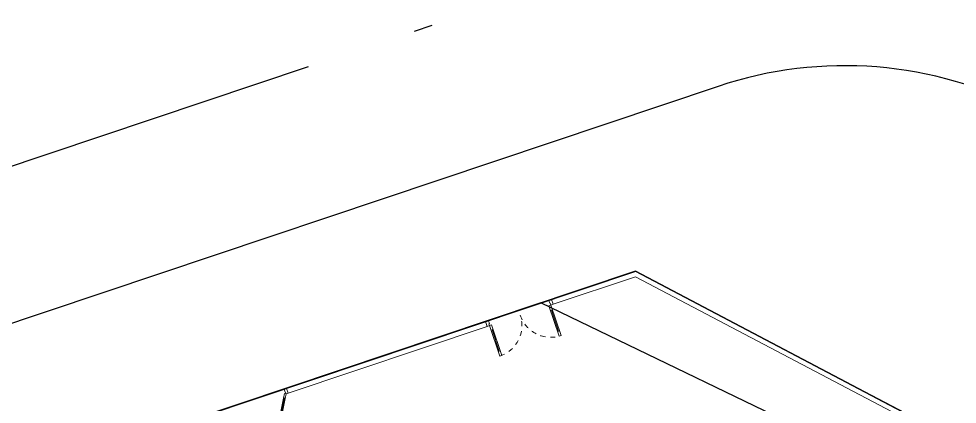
# Model space of a CAD drawing. Header units: metres. Extents: x 568006 to 1139366, y 2064802 to 4131555.
# Drawn here: x 568459.94 to 568478.82, y 2066125.45 to 2066133.21 of the extents above; entities that cross this region are included whole.
import ezdxf
from ezdxf.enums import TextEntityAlignment as Align
from ezdxf.xclip import XClip

# ---------------------------------------------------------------- set-up
doc = ezdxf.new("R2010")
doc.units = ezdxf.units.M
doc.header["$XCLIPFRAME"] = 0
doc.linetypes.add('ACAD_ISO10W100', pattern=[18.5, 12, -3, 0.5, -3])
doc.linetypes.add('HIDDEN', pattern=[0.375, 0.25, -0.125])
doc.layers.get('0').update_dxf_attribs({"linetype": 'CONTINUOUS'})
doc.layers.get('DEFPOINTS').update_dxf_attribs({"color": 152, "linetype": 'CONTINUOUS'})
for name, color, linetype, lineweight in [('-DOOR', 137, 'CONTINUOUS', 9), ('-LINE1', 7, 'CONTINUOUS', 18), ('-WALL', 4, 'CONTINUOUS', 35), ('hung-demlonha', 7, 'CONTINUOUS', 15)]:
    doc.layers.add(name, color=color, linetype=linetype, lineweight=lineweight)
for name, color, linetype in [('datOBt', 42, 'CONTINUOUS'), ('ghi_chu', 7, 'CONTINUOUS'), ('LogDg', 7, 'CONTINUOUS'), ('loKBT', 42, 'CONTINUOUS'), ('TimDg', 222, 'CONTINUOUS'), ('ViaHeS', 32, 'CONTINUOUS')]:
    doc.layers.add(name, color=color, linetype=linetype)
doc.styles.add('QH1', font='arialbd.ttf', dxfattribs={"width": 0.8})

# ---------------------------------------------------------------- blocks, each defined once
blk = doc.blocks.new('CONG2')
at = {"layer": '-LINE1', "lineweight": 18}
blk.add_line((257137, -126793), (257137, -126693), dxfattribs=at)
at = {"ltscale": 100}
for p, q in [((255907, -126606), (256397, -125757)), ((256427, -125775), (255937, -126623)), ((256527, -125775), (257017, -126623)), ((257047, -126606), (256557, -125757))]:
    blk.add_line(p, q, dxfattribs=at)
for points in [[(256477, -125688), (256427, -125775), (256416, -125768), (256421, -125760), (256412, -125755), (256407, -125763), (256397, -125757), (256447, -125671)], [(256477, -125688), (256527, -125775), (256538, -125768), (256533, -125760), (256541, -125755), (256546, -125763), (256557, -125757), (256507, -125671)], [(255917, -126612), (255912, -126621), (255921, -126626), (255926, -126617), (255937, -126623), (255887, -126710), (255857, -126693), (255907, -126606)], [(257036, -126612), (257041, -126621), (257033, -126626), (257028, -126617), (257017, -126623), (257067, -126710), (257097, -126693), (257047, -126606)], [(257087, -126728), (257097, -126728), (257097, -126693), (257137, -126693), (257137, -126793), (257087, -126793)]]:
    blk.add_lwpolyline(points, close=True, dxfattribs=at)
at = {"color": 8, "ltscale": 100}
for points in [[(256412, -125755), (256421, -125760), (255921, -126626), (255912, -126621)], [(256541, -125755), (256533, -125760), (257033, -126626), (257041, -126621)]]:
    blk.add_lwpolyline(points, close=True, dxfattribs=at)
blk = doc.blocks.new('*U234')
for p, q in [((-1310, 550), (-1350, 550)), ((-1330, 100), (-1330, 550)), ((-90, 550), (-50, 550)), ((-70, 100), (-70, 550)), ((-1310, 100), (-1350, 100)), ((-90, 100), (-50, 100))]:
    blk.add_line(p, q)
for points in [[(-1350, 0), (-1310, 0), (-1310, 650), (-1350, 650)], [(-50, 0), (-90, 0), (-90, 650), (-50, 650)], [(-1400, -100), (-1340, -100), (-1340, -40), (-1350, -40), (-1350, 0), (-1400, 0)], [(0, -100), (-60, -100), (-60, -40), (-50, -40), (-50, 0), (0, 0)]]:
    blk.add_lwpolyline(points, close=True)
at = {"linetype": 'HIDDEN', "ltscale": 0.1}
for centre, start, end in [((-1350, 0), 0, 90), ((-50, 0), 90, 180)]:
    blk.add_arc(centre, 650, start, end, dxfattribs=at)
blk = doc.blocks.new('MAU M2BT')
at = {"layer": 'DEFPOINTS'}
blk.add_lwpolyline([(-2200, 11750), (15059, 11750), (14710, -3251), (9593, -8250), (-2200, -8250)], close=True, dxfattribs=at)
blk = doc.blocks.new('tmbc_khub')
at = {"layer": '-LINE1'}
for p, q in [((-244.04, 172.778), (-245.693, 172.223)), ((-238.016, 169.609), (-244.04, 172.778)), ((-245.693, 172.223), (-245.725, 172.318))]:
    blk.add_line(p, q, dxfattribs=at)
for points in [[(-250.753, 149.535), (-233.829, 155.218), (-237.935, 169.68), (-244.033, 172.886), (-257.116, 168.495)], [(-247.02, 171.778), (-251.027, 170.434), (-251.058, 170.528), (-247.052, 171.873)]]:
    blk.add_lwpolyline(points, close=True, dxfattribs=at)
at = {"layer": 'datOBt'}
blk.add_lwpolyline([(-229.727, 140.767), (-233.102, 134.366), (-352.471, 94.306), (-358.802, 97.455), (-368.347, 125.897), (-365.197, 132.228), (-244.037, 172.888), (-237.931, 169.669)], close=True, dxfattribs=at)
at = {"layer": 'LogDg'}
blk.add_lwpolyline([(-223.931, 142.32), (-232.132, 171.211, 0.428104), (-242.373, 176.611), (-366.152, 135.072, 0.414214), (-371.191, 124.942), (-361.646, 96.501, 0.414214), (-351.517, 91.462), (-229.081, 132.551, 0.400458), (-223.931, 142.32)], format="xyb", dxfattribs=at)
at = {"layer": 'loKBT'}
blk.add_lwpolyline([(-237.931, 169.669), (-244.037, 172.888), (-257.121, 168.497), (-250.758, 149.537), (-233.829, 155.218)], close=True, dxfattribs=at)
at = {"layer": 'TimDg', "linetype": 'ACAD_ISO10W100', "ltscale": 0.75}
blk.add_lwpolyline([(-377.535, 134.416), (-34.22, 249.631, 0.050829), (-28.678, 252.141), (203.834, 387.416)], format="xyb", dxfattribs=at)
at = {"layer": 'ViaHeS'}
blk.add_lwpolyline([(-229.727, 140.767), (-233.102, 134.366), (-352.471, 94.306), (-358.802, 97.455), (-368.347, 125.897), (-365.197, 132.228), (-244.037, 172.888), (-237.931, 169.669)], close=True, dxfattribs=at)
at = {"layer": '-DOOR', "yscale": 0.001, "zscale": 0.001, "rotation": 198.5514998917868}
for name, p, xscale in [('*U234', (-247.02, 171.778), 0.001), ('CONG2', (-454.494, -31.486), -0.001)]:
    blk.add_blockref(name, p, dxfattribs=dict(at, xscale=xscale))
at = {"layer": '-WALL', "xscale": -0.000999999999999999, "yscale": 0.000999999999999999, "zscale": 0.0009999999999999998, "rotation": 198.5514996677776}
blk.add_blockref('MAU M2BT', (-252.411, 161.376), dxfattribs=at)
at = {"layer": 'hung-demlonha', "color": 7, "ltscale": 5, "style": 'QH1', "width": 0.65}
for tag, p in [('BT04', (-109.598, 191.643)), ('BT06', (-305.798, 171.199)), ('BT05', (-282.572, 137.244))]:
    blk.add_attdef(tag, text='', height=3.96, rotation=0, dxfattribs=at).set_placement(p, align=Align.CENTER)

msp = doc.modelspace()

# ---------------------------------------------------------------- block references
at = {"layer": 'ghi_chu'}
ref = msp.add_blockref('tmbc_khub', (568716.382, 2065955.242), dxfattribs=at)
XClip(ref).set_block_clipping_path([(-391.9901366149, 0), (0, 477.830198009)])

doc.saveas('drawing.dxf')
